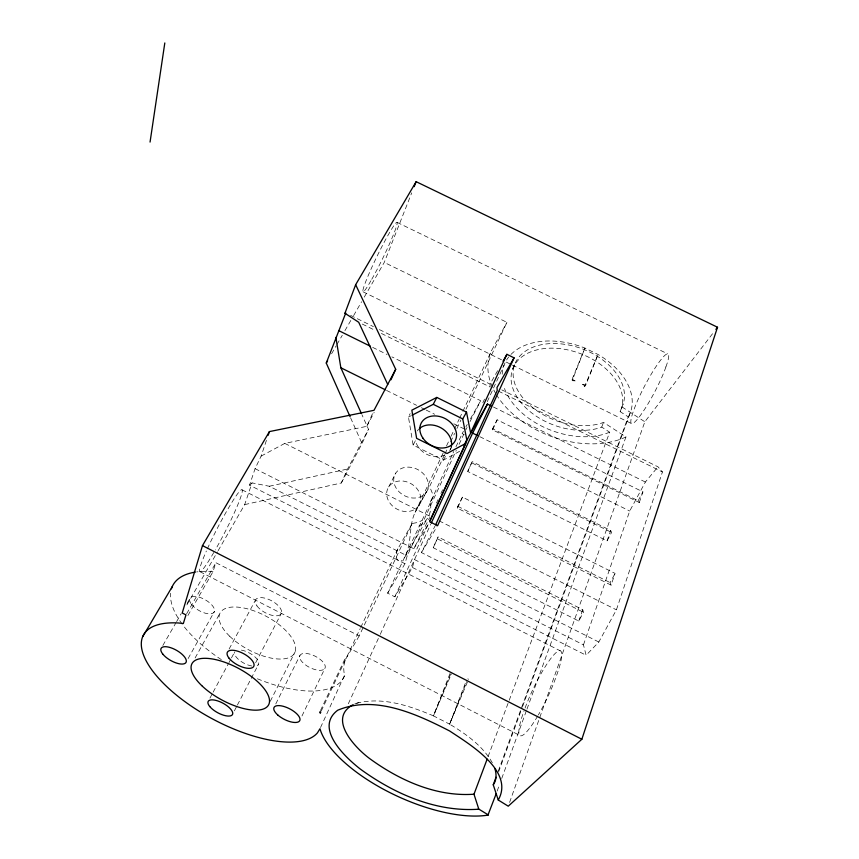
<?xml version="1.0" encoding="UTF-8"?>
<svg xmlns="http://www.w3.org/2000/svg" width="859" height="859" viewBox="0 0 859 859"><rect width="100%" height="100%" fill="white"/><g stroke="black" fill="none" stroke-linecap="round" stroke-linejoin="round"><path stroke-width="0.64" stroke-dasharray="4.29 3.22" d="M467.736 471.462L472.192 461.605L610.695 530.529L611.597 532.44L607.045 540.88L467.736 471.462L472.192 461.605M457.493 508.206L457.74 506.316L462.464 497.114L615.087 573.415L611.093 585.119L457.493 508.206L462.464 497.114M433.237 547.731L438.111 536.95L582.767 609.697L583.497 612.306L578.762 621.036L433.237 547.731L438.111 536.95M444.393 455.077L429.618 486.452L433.505 496.148L387.645 593.172L394.807 596.801L412.449 567.477L414.478 559.553L583.465 644.873L586.117 655.256L598.82 642.027L616.408 609.847L662.439 471.956L657.973 466.813L501.796 389.879M387.645 593.172L404.976 563.708L407.198 555.88L456.279 450.374M187.938 615.463L212.968 571.74L215.91 562.731L359.18 635.939L412.159 523.507L417.313 522.54L422.166 520.49M404.976 563.708L249.54 485.142L255.08 468.67L261.115 456.118L266.924 438.949M218.111 550.726L244.686 504.609L252.041 482.898L269.296 486.248L407.198 555.88M639.3 502.515L642.929 491.885L497.146 419.793L492.583 428.684L492.615 429.887L639.3 502.515L638.14 500.743L492.583 428.684M583.465 644.873L629.711 511.019L645.367 482.039L657.973 466.813M578.762 621.036L582.767 609.697M607.045 540.88L610.695 530.529M509.602 802.381L644.841 421.769L714.259 331.499M497.157 791.075L499.444 784.772M501.742 778.469L526.492 710.414M526.954 709.158L625.964 436.93L603.501 422.392L601.364 423.186A57.714 38.193 20.5 0 1 516.377 387.613A57.714 38.193 20.5 0 1 565.179 344.395A57.714 38.193 20.5 0 1 623.194 403.859L620.155 411.633L628.24 416.873L498.338 770.942M498.596 771.962L522.143 707.709M522.605 706.452L630.667 411.654M620.155 411.633L623.194 403.859M488.073 756.639L508.732 701.524M509.204 700.278L609.697 432.238L601.719 427.073L599.571 427.868A57.886 38.129 20.6 0 1 514.358 392.133A57.886 38.129 20.6 0 1 563.193 349.065A57.886 38.129 20.6 0 1 621.422 408.605M601.719 427.073L603.501 422.392M492.314 762.781C482.661 745.752 466.072 734.037 449.611 724.169L466.093 681.294M467.425 682.025L449.611 724.169L433.441 715.858L450.116 673.188M364.259 297.117L384.252 262.414L411.729 192.856M412.159 523.507L398.855 547.097C396.6 551.006 393.851 558.393 399.124 561.077L402.033 560.283M449.611 724.169L466.705 681.595M356.71 703.231C382.62 696.499 409.636 705.819 433.441 715.858L450.878 673.542M443.104 453.133L415.144 512.308C408.175 526.642 412.449 544.144 404.192 557.899M433.441 715.858L451.501 673.843M244.686 504.609L341.313 482.983L347.594 469.025L368.5 429.285L361.993 414.8M261.115 456.118L284.791 443.384L366.804 426.322L372.978 412.599M492.615 429.887L497.146 419.793M341.313 482.983L362.026 443.577L368.5 429.285M512.769 368.672L514.831 364.13M348.324 703.779L379.699 635.563M380.258 634.339L430.692 524.291M487.268 401.679L504.072 365.129M394.807 596.801L428.362 524.076M436.436 503.116L438.111 499.487M440.903 493.442L442.589 489.813M482.844 402.753L484.519 399.124M459.103 444.318L463.613 434.611M418.945 526.073L419.482 525.837A31.354 25.813 28.4 0 0 430.413 502.397L453.713 451.523M455.957 446.734L463.377 431.293M320.536 727.53L344.556 675.206A102.328 46.236 24.3 0 1 344.77 661.741L345.221 658.252L346.005 658.66L359.18 635.939M418.87 505.414L420.169 502.665A17.717 14.539 28.3 0 0 410.054 483.155A17.717 14.539 28.3 0 0 388.697 486.881L387.355 489.609A17.717 14.539 28.3 0 0 397.384 509.333A17.717 14.539 28.3 0 0 418.87 505.414L426.461 491.896A18.018 14.667 28.1 0 0 410.183 467.232A18.018 14.667 28.1 0 0 396.482 488.642A18.018 14.667 28.1 0 0 426.461 491.896M444.962 453.874L447.238 449.042M450.653 441.805L454.626 433.355M456.902 428.534L460.886 420.083M465.997 409.228L506.928 322.35L384.252 262.414M320.461 710.597L345.221 658.252M321.212 711.102L360.168 628.648M360.737 627.435L397.985 548.622M446.53 445.885L448.817 441.054M451.093 436.222L453.949 430.187M454.518 428.985L459.082 419.321M459.651 418.108L491.616 350.483L506.928 322.35M301.981 715.966L324.927 668.323A14.055 6.271 27 0 0 308.864 653.882A14.055 6.271 27 0 0 303.571 663.363A14.055 6.271 27 0 0 324.927 668.323M459.651 451.297L443.341 460.145L413.147 445.091L408.454 417.055L410.151 413.608M275.793 703.908L299.931 655.481M270.295 701.277L295.185 651.713M465.868 429.758L467.06 427.438M470.013 421.629L480.664 400.713L391.876 356.861M388.697 486.881L395.752 473.094M255.08 468.67L413.791 548.718L429.693 517.569M598.82 642.027L421.425 552.562L435.008 526.041M413.147 445.091L415.466 440.592M234.367 710.865L236.783 706.216M237.395 705.046L258.538 664.275M255.66 662.697L281.322 613.412M415.144 512.308L429.618 486.452M366.804 426.322L374.17 412.374M209.961 698.099L212.495 693.363M213.129 692.182L228.333 663.792M228.966 662.6L230.856 659.057M231.49 657.876L234.024 653.141M229.128 649.007L255.456 600.162M638.14 500.743L642.929 491.885M611.093 585.119L610.105 582.595L615.087 573.415M195.133 657.94L220.022 613.09M188.132 658.542L214.406 611.533M443.341 460.145L445.832 455.71M449.697 450.556L451.544 447.26M465.943 426.762L467.221 424.496M470.421 418.827L480.664 400.713M381.407 333.464L490.113 387.033L490.059 384.102L498.478 369.209M186.639 613.745L215.91 562.731M430.252 501.828L433.505 496.148M186.886 604.908L217.445 551.875M331.595 353.79L336.266 345.694M336.932 344.534L342.269 335.289M344.931 330.661L350.934 320.246M353.597 315.618L361.596 301.745M162.856 645.463L175.966 622.721M176.621 621.594L181.206 613.627M187.112 603.405L189.732 598.852M404.868 557.083L427.46 518.31M413.791 548.718L428.351 523.958M344.749 675.872L342.14 680.242A97.185 43.519 28.2 0 1 257.131 678.664M421.425 552.562L436.92 526.803M628.24 416.873L628.809 415.971A67.442 44.432 20.6 0 0 598.068 354.499L584.936 348.088A67.442 44.432 20.6 0 0 509.441 356.109M249.54 485.142L252.041 482.898M408.454 417.055L410.817 415.842M625.964 436.93L625.502 437.156A84.944 56.254 20.5 0 1 496.491 394.829M609.697 432.238L605.015 433.935A67.442 44.432 20.6 0 1 503.728 386.206M354.842 703.875L359.051 702.479M269.296 486.248L347.594 469.025M575.197 380.881L572.137 380.687L584.936 348.088L572.427 378.465L575.197 380.881L572.04 379.41M212.968 571.74L208.426 571.375A97.185 43.519 28.2 0 0 196.668 571.922M582.359 384.392L585.806 385.025L598.068 354.499L584.496 386.743L582.359 384.392L585.441 385.97M397.148 222.406L667.679 353.865M363.046 291.792L501.495 359.76M506.305 362.122L511.126 364.484M512.329 365.075L631.505 423.584M350.569 315.382L373.418 326.635M379.431 329.598L490.059 384.102M362.294 324.047L374.245 329.931M498.424 391.124L662.439 471.956M372.677 347.38L387.076 354.488M493.453 407.016L645.367 482.039M386.529 390.416L416.583 405.319M421.393 407.703L425.001 409.485M426.204 410.087L434.611 414.263M453.853 423.798L464.665 429.167M479.827 436.683L629.711 511.019M462.099 433.559L464.279 434.633M472.074 463.001L611.597 532.44M457.74 506.316L610.105 582.595M284.791 443.384L430.284 516.42M439.153 520.865L616.408 609.847M437.725 538.98L583.497 612.306M412.449 567.477L586.117 655.256M242.055 489.823L560.208 650.789M199.997 571.707L519.845 735.476M467.822 678.835L468.584 679.286M621.927 406.887L644.841 421.769M350.644 417.946L362.026 443.577M213.784 552.498A44.593 4.198 -62.9 0 1 199.922 571.707A44.593 4.198 -62.9 0 1 206.375 551.016M207.352 548.837A44.593 4.198 -62.9 0 1 227.291 510.139L228.838 507.486A44.518 4.188 -62.9 0 1 241.154 495.868A44.518 4.188 -62.9 0 1 215.265 549.943M495.89 393.83A84.944 56.254 20.5 0 1 491.606 350.483M221.321 659.626A97.185 43.519 28.2 0 1 182.978 625.191M182.215 624.171A97.185 43.519 28.2 0 1 170.587 593.247M251.741 665.993A13.443 5.777 28.3 0 1 239.189 660.045A13.443 5.777 28.3 0 1 234.657 651.96M241.379 650.123A13.443 5.777 28.3 0 1 255.477 657.382A13.443 5.777 28.3 0 1 257.228 665.596M525.074 708.02A45.355 8.16 -64.4 0 1 554.259 654.386A45.355 8.16 -64.4 0 1 557.094 674.036L556.041 676.999A45.441 8.182 -64.5 0 1 538.346 714.946M537.691 716.052A45.441 8.182 -64.5 0 1 520.296 735.744A45.441 8.182 -64.5 0 1 524.033 710.876M444.962 454.883A18.952 15.032 27.7 0 1 426.902 454.39A18.952 15.032 27.7 0 1 415.455 440.184M417.313 430.939A18.952 15.032 27.7 0 1 418.634 429.296M451.029 447.711A18.952 15.032 27.7 0 1 450.223 449.654M502.204 374.18A67.442 44.432 20.6 0 1 508.678 357.033M665.875 366.933L665.575 367.877A38.258 5.702 -62.1 0 1 639.955 416.024A38.258 5.702 -62.1 0 1 633.545 410.785L634.286 408.766A38.215 5.68 -62.1 0 1 659.551 361.532A38.215 5.68 -62.1 0 1 666.305 365.816L665.875 366.933M370.884 280.764L370.326 281.773A37.646 2.942 -64.1 0 1 365.741 281.612A37.646 2.942 -64.1 0 1 389.148 233.326L390.233 231.479A37.603 2.931 -64.1 0 1 394.302 232.488A37.603 2.931 -64.1 0 1 371.378 279.948L370.884 280.764M229.632 636.197A42.306 18.919 28.2 0 0 294.132 653.839A42.306 18.919 28.2 0 0 248.262 609.052A42.306 18.919 28.2 0 0 229.632 636.197M256.97 605.906A14.539 6.765 28.3 0 0 279.83 614.99A14.539 6.765 28.3 0 0 268.438 599.292A14.539 6.765 28.3 0 0 256.97 605.906M191.546 604.371A13.916 6.206 29.5 0 0 213.161 613.058A13.916 6.206 29.5 0 0 201.543 598.004A13.916 6.206 29.5 0 0 191.546 604.371"/><path stroke-width="1.29" d="M150.057 142.079L164.81 42.95M496.03 777.245L493.259 784.804L498.252 800.019L508.249 806.182L581.854 739.255L717.523 327.247L416.143 181.678L355.658 284.705L395.698 369.306L374.009 410.312L269.415 431.594L202.477 545.615L182.226 612.982L185.973 614.904L183.332 623.516L178.736 623.011A99.955 41.082 28.3 0 0 178.79 696.971A99.955 41.082 28.3 0 0 317.465 732.834L319.967 728.733L320.922 731.653A105.389 43.745 24.7 0 0 390.598 792.954A105.389 43.745 24.7 0 0 487.944 815.127L496.234 793.598M268.169 435.277L269.415 431.594M350.107 416.733L326.27 363.046L345.758 313.009L344.942 313.256L355.658 284.705M488.438 815.019L478.785 809.092L473.985 794.21L487.139 759.141M414.178 186.65L416.143 181.678M390.931 379.807L395.698 369.306M514.058 357.838L437.596 525.687L429.672 521.703L465.814 443.362L447.067 453.488L416.626 438.337L411.848 410.173L436.812 397.416L466.512 412.127L470.614 432.979L506.896 354.327L514.058 357.838L496.996 387.516L497.221 390.534L435.599 524.881M431.25 523.077L472.633 433.119L487.472 404.063L491.058 405.835M464.096 445.434L466.748 439.679L462.733 418.924L466.512 412.127M430.048 520.436L468.638 436.802L487.472 404.063M411.998 415.241L433.258 404.321L436.812 397.416M503.009 361.199L506.896 354.327M326.27 363.046L327.601 360.726M142.755 636.594L172.176 586.772M715.891 329.373L717.523 327.247M493.259 784.804C496.749 780.165 496.556 773.841 494.859 768.537M498.252 800.019C514.713 771.081 469.723 744.313 449.708 731.02C416.39 713.872 374.717 694.663 337.684 710.243C313.986 728.185 345.49 757.455 360.093 768.902C393.787 793.501 435.137 811.884 477.561 809.285M353.167 704.648C327.086 718.586 355.401 748.092 369.703 758.615C399.542 780.401 436.351 796.937 473.985 794.21M477.819 809.264L478.785 809.092M339.08 330.79L370.283 346.188M433.258 404.321L462.733 418.924M335.89 337.383L340.84 367.759L385.326 389.814M472.633 433.119L477.432 435.492M202.477 545.615L581.854 739.255M344.942 313.256L358.708 322.275L387.731 384.445M340.84 367.759L361.456 413.598M171.424 588.834A97.185 43.519 28.2 0 1 195.326 572.115M419.396 428.555A18.952 15.032 27.7 0 1 441.129 427.932A18.952 15.032 27.7 0 1 451.308 446.691M320.632 712.315L320.267 713.26L319.902 711.789L320.632 712.315M202.413 686.266A43.508 17.856 28.3 0 0 268.115 705.647A43.508 17.856 28.3 0 0 220.323 660.829A43.508 17.856 28.3 0 0 202.413 686.266M209.768 706.549A13.808 5.444 28.3 0 0 231.275 715.59A13.808 5.444 28.3 0 0 219.947 701.749A13.808 5.444 28.3 0 0 209.768 706.549M228.966 658.091A14.968 6.4 28.3 0 0 252.374 667.69A14.968 6.4 28.3 0 0 240.337 652.121A14.968 6.4 28.3 0 0 228.966 658.091M162.92 654.247A14.313 5.863 29.5 0 0 185.018 663.406A14.313 5.863 29.5 0 0 172.756 648.47A14.313 5.863 29.5 0 0 162.92 654.247M277.962 715.16A14.453 5.916 27.2 0 0 299.694 720.733A14.453 5.916 27.2 0 0 283.008 706.238A14.453 5.916 27.2 0 0 277.962 715.16M422.896 438.101A19.156 15.097 27.6 0 0 454.636 441.762A19.156 15.097 27.6 0 0 437.048 416.057A19.156 15.097 27.6 0 0 422.896 438.101"/></g></svg>
